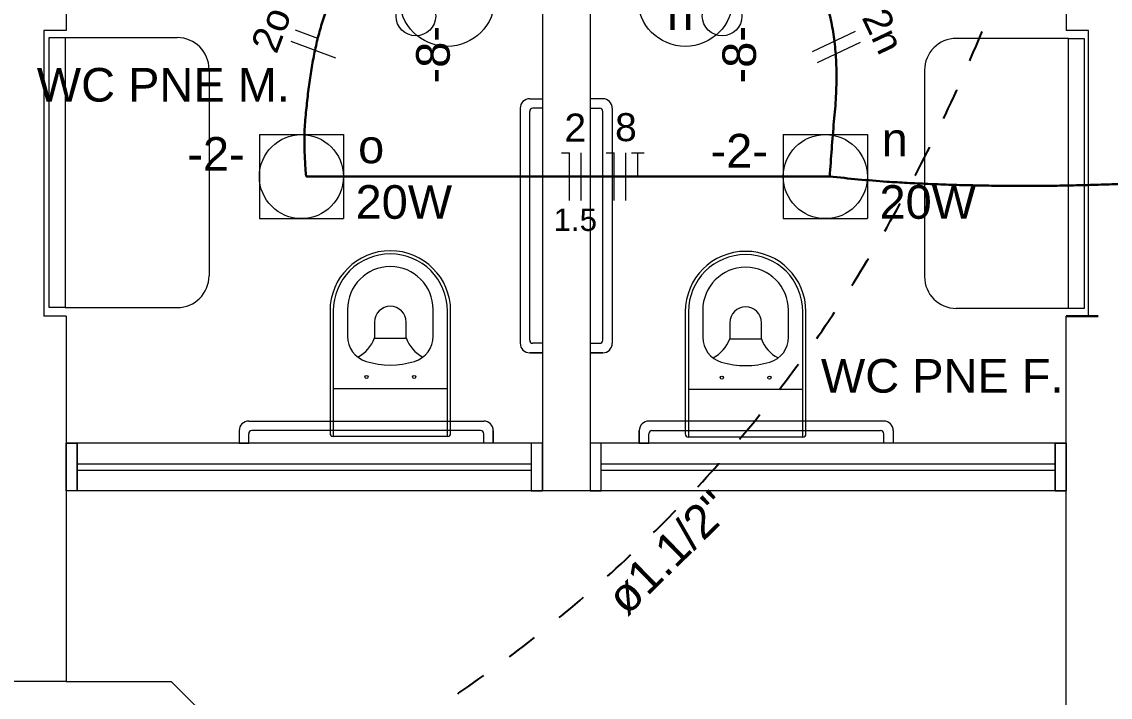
# Model space of a CAD drawing. Header units: millimetres. Extents: x 234.6 to 276.6, y 175.2 to 204.9.
# Drawn here: x 243.696 to 247.124, y 191.96 to 194.087 of the extents above; entities that cross this region are included whole.
import ezdxf

# ---------------------------------------------------------------- set-up
doc = ezdxf.new("R2010")
doc.units = ezdxf.units.MM
doc.header["$LTSCALE"] = 3
doc.header["$MEASUREMENT"] = 0
doc.linetypes.add('Dashed', pattern=[0.75, 0.5, -0.25])
doc.linetypes.add('DOT2', pattern=[3.175, 0, -3.175])
doc.layers.get('0').update_dxf_attribs({"color": 2})
for name, color, linetype, lineweight in [('CROQUI', 1, 'Continuous', 13), ('EL-Condutos', 3, 'Continuous', 30), ('EL-Fios', 2, 'Continuous', 20), ('EL-Textos condutos', 2, 'Continuous', 20), ('EL-Textos fios', 2, 'Continuous', 20), ('EL-Textos pontos', 2, 'Continuous', 20), ('Folha_padrão', 6, 'Continuous', 60), ('P-SIMBOL', 170, 'Continuous', 20), ('TEXTO', 3, 'Continuous', 30)]:
    doc.layers.add(name, color=color, linetype=linetype, lineweight=lineweight)
doc.styles.add('Arial', font='arial.ttf')

msp = doc.modelspace()

# ---------------------------------------------------------------- linework, layer by layer
at = {"color": 3, "linetype": 'Dashed', "ltscale": 0.05}
msp.add_arc((253.192, 159.4538), 35.9553, 100.08801, 115.79053, dxfattribs=at)
for points in [[(237.5485, 191.8276), (240.0605, 193.3224), (244.4985, 194.6626), (247.0824, 195.2621)], [(238.078, 190.7824), (238.5554, 190.7721), (239.0218, 190.767), (239.4772, 190.7674), (239.9215, 190.774), (240.3543, 190.7874), (240.7757, 190.8082), (241.1854, 190.837), (241.5832, 190.8743), (241.9691, 190.9208), (242.3429, 190.977), (242.7044, 191.0435), (243.0535, 191.1209), (243.39, 191.2098), (243.7137, 191.3107), (244.0245, 191.4243), (244.3223, 191.5512), (244.6069, 191.6919), (244.8781, 191.8471), (245.1359, 192.0172), (245.3799, 192.203), (245.6101, 192.4049), (245.8264, 192.6237), (246.0285, 192.8598), (246.2163, 193.1138), (246.3897, 193.3864), (246.5485, 193.678), (246.6926, 193.9894), (246.8217, 194.3211), (246.9358, 194.6737), (247.0347, 195.0478)]]:
    msp.add_spline(points, degree=3, dxfattribs=at)
at = {"layer": 'CROQUI'}
for p, q in [((243.8357, 194.4592), (243.8357, 194.0592)), ((245.3357, 194.4592), (245.3357, 192.6092)), ((245.4857, 194.4592), (245.4857, 192.6092)), ((246.9857, 194.4592), (246.9857, 194.0592)), ((243.8357, 194.0592), (243.7657, 194.0592)), ((243.7657, 194.0592), (243.7657, 193.1592)), ((243.7827, 193.1867), (243.7827, 194.0367)), ((243.7827, 194.0367), (243.8327, 194.0367)), ((243.8327, 194.0367), (243.8327, 193.1867)), ((247.0557, 194.0592), (246.9857, 194.0592)), ((246.9922, 193.1842), (246.9922, 194.0342)), ((246.9922, 194.0342), (247.0422, 194.0342)), ((247.0422, 194.0342), (247.0422, 193.1842)), ((247.0557, 193.1592), (247.0557, 194.0592)), ((245.2957, 193.8442), (245.3357, 193.8442)), ((245.5257, 193.8442), (245.4857, 193.8442)), ((245.2657, 193.8142), (245.2657, 193.0742)), ((245.2657, 193.8142), (245.2657, 193.0742)), ((245.2957, 193.0842), (245.2957, 193.8042)), ((245.3357, 193.8142), (245.3057, 193.8142)), ((245.4857, 193.8142), (245.5157, 193.8142)), ((245.5257, 193.0842), (245.5257, 193.8042)), ((245.5557, 193.8142), (245.5557, 193.0742)), ((245.5557, 193.8142), (245.5557, 193.0742)), ((243.8327, 193.1867), (243.7827, 193.1867)), ((244.6667, 193.1757), (244.6667, 192.7907)), ((244.6767, 193.1757), (244.6767, 192.7807)), ((244.7217, 193.1807), (244.7217, 193.0962)), ((244.9917, 193.0962), (244.9917, 193.1807)), ((245.0367, 192.7807), (245.0367, 193.1757)), ((245.0467, 192.7907), (245.0467, 193.1757)), ((245.7857, 193.1737), (245.7857, 192.7887)), ((245.7957, 193.1737), (245.7957, 192.7787)), ((245.8407, 193.1787), (245.8407, 193.0937)), ((246.1107, 193.0937), (246.1107, 193.1787)), ((246.1557, 192.7787), (246.1557, 193.1737)), ((246.1657, 192.7887), (246.1657, 193.1737)), ((247.0422, 193.1842), (246.9922, 193.1842)), ((243.8357, 193.1592), (243.7657, 193.1592)), ((243.8357, 193.1592), (243.8357, 192.7592)), ((244.8067, 193.1407), (244.8067, 193.0907)), ((244.9067, 193.0907), (244.9067, 193.1407)), ((245.9257, 193.1387), (245.9257, 193.0887)), ((246.0257, 193.0887), (246.0257, 193.1387)), ((246.9857, 190.6092), (246.9857, 193.1592)), ((246.9857, 193.1592), (247.0557, 193.1592)), ((244.8067, 193.0907), (244.9067, 193.0907)), ((245.3357, 193.0742), (245.3057, 193.0742)), ((245.4857, 193.0742), (245.5157, 193.0742)), ((245.9257, 193.0887), (246.0257, 193.0887)), ((245.3357, 193.0442), (245.2957, 193.0442)), ((245.2957, 193.0442), (245.3357, 193.0442)), ((245.4857, 193.0442), (245.5257, 193.0442)), ((245.5257, 193.0442), (245.4857, 193.0442)), ((245.0367, 192.9307), (244.6767, 192.9307)), ((246.1557, 192.9287), (245.7957, 192.9287)), ((244.4107, 192.8292), (245.1507, 192.8292)), ((246.4107, 192.8292), (245.6707, 192.8292)), ((244.3807, 192.7992), (244.3807, 192.7592)), ((245.1407, 192.7992), (244.4207, 192.7992)), ((245.1807, 192.7592), (245.1807, 192.7992)), ((245.1807, 192.7992), (245.1807, 192.7592)), ((245.6407, 192.7592), (245.6407, 192.7992)), ((245.6407, 192.7992), (245.6407, 192.7592)), ((245.6807, 192.7992), (246.4007, 192.7992)), ((246.4407, 192.7992), (246.4407, 192.7592)), ((245.3357, 192.7592), (243.8357, 192.7592)), ((243.8707, 192.7592), (243.8357, 192.7592)), ((243.8357, 192.7592), (243.8357, 192.6092)), ((243.8357, 192.7592), (243.8357, 192.0092)), ((243.8357, 192.7592), (243.8707, 192.7592)), ((243.8357, 192.6092), (243.8357, 192.7592)), ((243.8707, 192.6092), (243.8707, 192.7592)), ((243.8707, 192.7592), (243.8707, 192.6092)), ((244.3807, 192.7592), (244.4107, 192.7592)), ((244.3807, 192.7592), (244.4107, 192.7592)), ((244.4107, 192.7592), (244.4107, 192.7892)), ((245.0367, 192.7807), (244.6767, 192.7807)), ((245.1507, 192.7592), (245.1507, 192.7892)), ((245.1807, 192.7592), (245.1507, 192.7592)), ((245.1807, 192.7592), (245.1507, 192.7592)), ((245.3357, 192.7592), (245.3007, 192.7592)), ((245.3007, 192.7592), (245.3007, 192.6092)), ((245.3357, 192.6092), (245.3357, 192.7592)), ((246.9857, 192.7592), (245.4857, 192.7592)), ((246.9857, 192.7592), (245.4857, 192.7592)), ((245.5207, 192.7592), (245.4857, 192.7592)), ((245.4857, 192.7592), (245.4857, 192.6092)), ((245.5207, 192.6092), (245.5207, 192.7592)), ((245.6407, 192.7592), (245.6707, 192.7592)), ((245.6407, 192.7592), (245.6707, 192.7592)), ((245.6707, 192.7592), (245.6707, 192.7892)), ((246.1557, 192.7787), (245.7957, 192.7787)), ((246.4107, 192.7592), (246.4107, 192.7892)), ((246.4407, 192.7592), (246.4107, 192.7592)), ((246.4407, 192.7592), (246.4107, 192.7592)), ((246.9857, 192.7592), (246.9507, 192.7592)), ((246.9507, 192.7592), (246.9507, 192.6092)), ((246.9507, 192.7592), (246.9857, 192.7592)), ((246.9507, 192.6092), (246.9507, 192.7592)), ((246.9857, 192.7592), (246.9857, 192.6092)), ((246.9857, 192.6092), (246.9857, 192.7592)), ((246.9857, 192.7592), (246.9857, 192.6092)), ((243.8707, 192.6942), (245.3007, 192.6942)), ((245.5207, 192.6942), (246.9507, 192.6942)), ((243.8707, 192.6742), (245.3007, 192.6742)), ((245.5207, 192.6742), (246.9507, 192.6742)), ((245.3357, 192.6092), (243.8357, 192.6092)), ((245.3357, 192.6092), (243.8357, 192.6092)), ((245.3007, 192.6092), (245.3357, 192.6092)), ((245.4857, 192.6092), (245.3357, 192.6092)), ((245.4857, 192.6092), (245.3357, 192.6092)), ((246.9857, 192.6092), (245.4857, 192.6092)), ((246.9857, 192.6092), (245.4857, 192.6092)), ((245.4857, 192.6092), (245.5207, 192.6092)), ((246.9507, 192.6092), (246.9857, 192.6092)), ((246.9857, 192.6092), (246.9507, 192.6092)), ((243.8357, 192.0092), (243.2032, 192.0092)), ((243.8357, 192.0092), (244.1667, 192.0092)), ((245.5667, 190.6092), (244.1667, 192.0092))]:
    msp.add_line(p, q, dxfattribs=at)
at = {"layer": 'CROQUI', "linetype": 'Dashed'}
for p, q in [((243.8327, 194.0367), (244.1857, 194.0367)), ((246.9922, 194.0342), (246.6392, 194.0342)), ((244.2857, 193.9367), (244.2857, 193.2867)), ((246.5392, 193.9342), (246.5392, 193.2842)), ((243.8327, 193.1867), (244.1857, 193.1867)), ((246.9922, 193.1842), (246.6392, 193.1842))]:
    msp.add_line(p, q, dxfattribs=at)
at = {"layer": 'CROQUI'}
for centre, radius in [((245.0357, 194.1592), 0.15), ((245.7857, 194.1592), 0.15), ((244.7817, 192.9682), 0.005), ((244.9317, 192.9682), 0.005), ((245.9007, 192.9662), 0.005), ((246.0507, 192.9662), 0.005)]:
    msp.add_circle(centre, radius, dxfattribs=at)
at = {"layer": 'CROQUI', "linetype": 'Dashed'}
for centre, start, end in [((244.1857, 193.9367), 0, 90), ((246.6392, 193.9342), 90, 180), ((244.1857, 193.2867), 270, 0), ((246.6392, 193.2842), 180, 270)]:
    msp.add_arc(centre, 0.1, start, end, dxfattribs=at)
at = {"layer": 'CROQUI'}
for centre, radius, start, end in [((245.2957, 193.8142), 0.03, 90, 180), ((245.5257, 193.8142), 0.03, 0, 90), ((245.3057, 193.8042), 0.01, 90, 180), ((245.5157, 193.8042), 0.01, 0, 90), ((244.8567, 193.1757), 0.19, 0, 180), ((244.8567, 193.1757), 0.18, 0, 180), ((245.9757, 193.1737), 0.19, 0, 180), ((245.9757, 193.1737), 0.18, 0, 180), ((244.8567, 193.1807), 0.135, 0, 180), ((245.9757, 193.1787), 0.135, 0, 180), ((244.8567, 193.1407), 0.05, 0, 180), ((245.9757, 193.1387), 0.05, 0, 180), ((244.8042, 193.0962), 0.0825, 180, 253.035), ((244.7057, 193.1257), 0.1066, 296.939, 340.965), ((245.0077, 193.1257), 0.1066, 199.035, 243.061), ((244.9092, 193.0962), 0.0825, 286.965, 0), ((245.2957, 193.0742), 0.03, 180, 270), ((245.3057, 193.0842), 0.01, 180, 270), ((245.5157, 193.0842), 0.01, 270, 0), ((245.5257, 193.0742), 0.03, 270, 0), ((245.9232, 193.0937), 0.0825, 180, 253.035), ((245.8247, 193.1232), 0.1066, 296.939, 340.965), ((246.1262, 193.1232), 0.1066, 199.035, 243.061), ((246.0282, 193.0937), 0.0825, 286.965, 0), ((244.8567, 193.2682), 0.2624, 253.035, 286.965), ((245.9757, 193.2662), 0.2624, 253.035, 286.965), ((244.4107, 192.7992), 0.03, 90, 180), ((245.1507, 192.7992), 0.03, 0, 90), ((245.6707, 192.7992), 0.03, 90, 180), ((246.4107, 192.7992), 0.03, 0, 90), ((244.4207, 192.7892), 0.01, 90, 180), ((245.1407, 192.7892), 0.01, 0, 90), ((245.6807, 192.7892), 0.01, 90, 180), ((246.4007, 192.7892), 0.01, 0, 90), ((244.6767, 192.7907), 0.01, 180, 270), ((245.0367, 192.7907), 0.01, 270, 0), ((245.7957, 192.7887), 0.01, 180, 270), ((246.1557, 192.7887), 0.01, 270, 0)]:
    msp.add_arc(centre, radius, start, end, dxfattribs=at)
at = {"layer": 'EL-Condutos', "color": 6, "linetype": 'DOT2', "ltscale": 0.05}
msp.add_line((246.9857, 193.1592), (247.1357, 193.1592), dxfattribs=at)
at = {"layer": 'EL-Condutos', "color": 3, "linetype": 'Continuous'}
for points in [[(244.9108, 194.4865), (244.8863, 194.4641), (244.863, 194.4418), (244.841, 194.4195), (244.8203, 194.3971), (244.8008, 194.3747), (244.7824, 194.3522), (244.7651, 194.3297), (244.7489, 194.307), (244.7337, 194.2843), (244.7195, 194.2613), (244.7063, 194.2382), (244.694, 194.2148), (244.6826, 194.1912), (244.672, 194.1674), (244.6623, 194.1433), (244.6532, 194.1189), (244.645, 194.0941), (244.6374, 194.069), (244.6304, 194.0435), (244.6241, 194.0177), (244.6183, 193.9913), (244.613, 193.9646), (244.6082, 193.9374), (244.6039, 193.9096), (244.6, 193.8814), (244.5965, 193.8526), (244.5932, 193.8232), (244.5903, 193.7932), (244.5877, 193.7626), (244.5914, 193.5992)], [(245.9284, 194.4944), (245.9528, 194.4801), (245.9764, 194.4653), (245.9992, 194.45), (246.0211, 194.4342), (246.0422, 194.4179), (246.0624, 194.401), (246.0817, 194.3835), (246.1001, 194.3654), (246.1176, 194.3466), (246.1342, 194.3271), (246.1498, 194.3068), (246.1645, 194.2857), (246.1782, 194.2638), (246.1909, 194.241), (246.2026, 194.2174), (246.2133, 194.1928), (246.223, 194.1673), (246.2316, 194.1408), (246.2392, 194.1132), (246.2457, 194.0845), (246.2511, 194.0548), (246.2555, 194.0239), (246.2587, 193.9918), (246.2608, 193.9586), (246.2617, 193.924), (246.2615, 193.8882), (246.2602, 193.8511), (246.2576, 193.8126), (246.2539, 193.7728), (246.2405, 193.5992)], [(244.5914, 193.5992), (244.7728, 193.5992), (244.8326, 193.5992), (244.8892, 193.5992), (244.9427, 193.5992), (244.9934, 193.5992), (245.0415, 193.5992), (245.0873, 193.5992), (245.1311, 193.5992), (245.1731, 193.5992), (245.2135, 193.5992), (245.2527, 193.5992), (245.2908, 193.5992), (245.3282, 193.5992), (245.3651, 193.5992), (245.4017, 193.5992), (245.4383, 193.5992), (245.4752, 193.5992), (245.5126, 193.5992), (245.5507, 193.5992), (245.5899, 193.5992), (245.6304, 193.5992), (245.6723, 193.5992), (245.7161, 193.5992), (245.7619, 193.5992), (245.8101, 193.5992), (245.8607, 193.5992), (245.9142, 193.5992), (245.9708, 193.5992), (246.0307, 193.5992), (246.2405, 193.5992)]]:
    msp.add_spline(points, degree=3, dxfattribs=at)
msp.add_open_spline([(246.2405, 193.5992), (246.3005, 193.5932), (246.3817, 193.585), (246.4848, 193.5792), (246.5498, 193.576), (246.6159, 193.5735), (246.6829, 193.5717), (246.7506, 193.5704), (246.819, 193.5698), (246.8877, 193.5698), (246.9568, 193.5704), (247.0259, 193.5717), (247.0949, 193.5736), (247.1637, 193.5761), (247.2322, 193.5792), (247.3, 193.583), (247.3672, 193.5874), (247.4334, 193.5924), (247.4986, 193.5981), (247.5627, 193.6043), (247.6253, 193.6112), (247.6864, 193.6187), (247.7458, 193.6269), (247.8034, 193.6357), (247.8589, 193.6451), (247.9122, 193.6551), (247.9632, 193.6657), (248.0117, 193.677), (248.0576, 193.6889), (248.1005, 193.7016), (248.1412, 193.7142), (248.1662, 193.7254), (248.1782, 193.7315)], degree=3, knots=[0, 0, 0, 0, 0.180719, 0.244663, 0.309808, 0.376, 0.443082, 0.510897, 0.579289, 0.648099, 0.717172, 0.786349, 0.855472, 0.924386, 0.992932, 1.060954, 1.128295, 1.194801, 1.260315, 1.324683, 1.387751, 1.449368, 1.509382, 1.567644, 1.624008, 1.67833, 1.730469, 1.78029, 1.827662, 1.872466, 1.914588, 1.955159, 1.955159, 1.955159, 1.955159], dxfattribs=at)
at = {"layer": 'EL-Fios'}
for p, q in [((244.628, 194.0337), (244.5578, 194.0601)), ((246.186, 193.9925), (246.3215, 194.0568)), ((244.6851, 193.9723), (244.5446, 194.025)), ((246.2021, 193.9586), (246.3376, 194.0229)), ((245.3955, 193.6742), (245.4205, 193.6742)), ((245.4205, 193.5242), (245.4205, 193.6742)), ((245.458, 193.5242), (245.458, 193.6742)), ((245.5364, 193.6742), (245.5614, 193.6742)), ((245.5614, 193.5242), (245.5614, 193.6742)), ((245.5989, 193.5242), (245.5989, 193.6742)), ((245.6164, 193.6742), (245.6564, 193.6742)), ((245.6364, 193.5992), (245.6364, 193.6742))]:
    msp.add_line(p, q, dxfattribs=at)
at = {"layer": 'Folha_padrão', "color": 3, "linetype": 'Continuous'}
msp.add_spline([(247.0824, 195.2621), (247.1136, 195.1785), (247.1458, 195.0972), (247.1789, 195.0182), (247.213, 194.9417), (247.2479, 194.8675), (247.2835, 194.7957), (247.3198, 194.7263), (247.3568, 194.6594), (247.3942, 194.5948), (247.4322, 194.5327), (247.4705, 194.4731), (247.5092, 194.4159), (247.5481, 194.3613), (247.5871, 194.3091), (247.6263, 194.2594), (247.6655, 194.2122), (247.7047, 194.1676), (247.7438, 194.1255), (247.7827, 194.0859), (247.8213, 194.0489), (247.8596, 194.0145), (247.8976, 193.9827), (247.935, 193.9535), (247.9719, 193.927), (248.0082, 193.903), (248.0438, 193.8817), (248.0787, 193.863), (248.1127, 193.8471), (248.1459, 193.8337), (248.178, 193.8231)], degree=3, dxfattribs=at)
at = {"layer": 'P-SIMBOL'}
for p, q in [((244.4442, 193.7317), (244.7092, 193.7317)), ((244.4442, 193.7317), (244.4442, 193.4667)), ((244.7092, 193.7317), (244.7092, 193.4667)), ((246.0942, 193.7317), (246.3592, 193.7317)), ((246.0942, 193.7317), (246.0942, 193.4667)), ((246.3592, 193.7317), (246.3592, 193.4667)), ((244.4442, 193.4667), (244.7092, 193.4667)), ((246.0942, 193.4667), (246.3592, 193.4667))]:
    msp.add_line(p, q, dxfattribs=at)
for centre, radius in [((244.9371, 194.1047), 0.0625), ((245.9017, 194.1047), 0.0625), ((244.5767, 193.5992), 0.1325), ((246.2267, 193.5992), 0.1325)]:
    msp.add_circle(centre, radius, dxfattribs=at)

# ---------------------------------------------------------------- texts
at = {"layer": 'EL-Textos condutos', "insert": (245.7717, 192.3761), "char_height": 0.1059, "width": 0.88956, "attachment_point": 8, "rotation": 44.5475, "line_spacing_factor": 0.798, "style": 'Arial'}
msp.add_mtext('ø1.1/2"', dxfattribs=at)
at = {"layer": 'EL-Textos fios', "char_height": 0.08825, "width": 0.1059, "attachment_point": 8, "line_spacing_factor": 0.798, "style": 'Arial'}
for s, insert, rotation in [('2o', (244.5234, 194.046), 69.4196), ('2n', (246.3695, 194.0383), 295.3999)]:
    msp.add_mtext(s, dxfattribs=dict(at, insert=insert, rotation=rotation))
at = {"layer": 'EL-Textos fios', "attachment_point": 8, "line_spacing_factor": 0.798, "style": 'Arial'}
for s, insert, char_height, width in [('2', (245.4392, 193.7094), 0.0882, 0.1059), ('8', (245.5987, 193.7094), 0.0882, 0.1059), ('1.5', (245.4392, 193.427), 0.0706, 0.25416)]:
    msp.add_mtext(s, dxfattribs=dict(at, insert=insert, char_height=char_height, width=width))
at = {"layer": 'EL-Textos pontos', "char_height": 0.1059, "attachment_point": 7, "line_spacing_factor": 0.798, "style": 'Arial'}
for s, insert, width in [('n', (245.7287, 194.0603), 0.12708), ('-2-', (244.2172, 193.6177), 0.38124), ('o', (244.7552, 193.6397), 0.12708), ('-2-', (245.8652, 193.6277), 0.38124), ('n', (246.4042, 193.6632), 0.12708), ('20W', (244.7472, 193.4647), 0.38124), ('20W', (246.3972, 193.4647), 0.38124)]:
    msp.add_mtext(s, dxfattribs=dict(at, insert=insert, width=width))
at = {"layer": 'EL-Textos pontos', "char_height": 0.1059, "width": 0.38124, "attachment_point": 8, "rotation": 90.0002, "line_spacing_factor": 0.798, "style": 'Arial'}
for insert in [(245.0453, 193.9827), (246.0098, 193.9827)]:
    msp.add_mtext('-8-', dxfattribs=dict(at, insert=insert))
at = {"layer": 'TEXTO', "char_height": 0.1059, "width": 1.14372, "attachment_point": 7, "line_spacing_factor": 0.798, "style": 'Arial'}
for s, insert in [('WC PNE M.', (243.7432, 193.8337)), ('WC PNE F.', (246.2127, 192.9172))]:
    msp.add_mtext(s, dxfattribs=dict(at, insert=insert))

doc.saveas('drawing.dxf')
